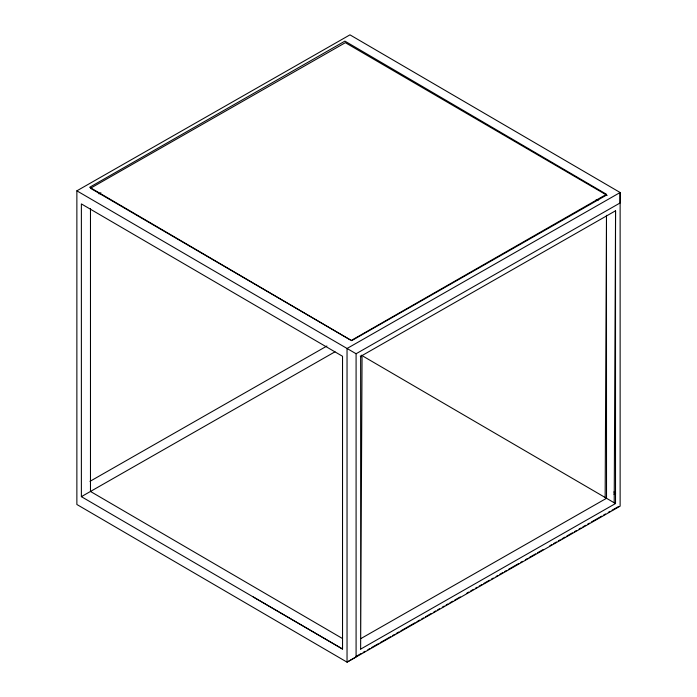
<?xml version="1.0" encoding="UTF-8"?>
<svg xmlns="http://www.w3.org/2000/svg" width="697" height="697" viewBox="0 0 697 697"><rect width="100%" height="100%" fill="white"/><g stroke="black" fill="none" stroke-linecap="round" stroke-linejoin="round"><path stroke-width="1.05" d="M360.689 649.099L615.521 503.539L615.521 210.799L360.637 356.376L360.637 649.125L362.048 357.143L360.244 356.08M605.153 497.492L606.477 215.312L606.521 498.285L361.072 638.478M614.205 502.781L615.573 210.825M351.271 340.458L606.512 194.297L344.91 41.123L89.669 187.275L351.637 340.667L606.521 195.082M76.87 190.83L349.964 34.85L620.13 192.511L620.13 506.17L347.036 662.15L76.87 504.489L76.87 190.83L356.089 353.745L356.089 656.949L347.036 662.15L347.036 348.491L620.13 192.511L620.077 202.966L356.089 353.745M98.974 193.862L100.865 192.781M89.974 481.348L326.919 346.017M81.375 496.656L342.532 649.064L342.532 356.272L81.375 203.916L81.375 496.656L334.987 351.811M613.804 494.129L615.625 493.084L613.743 491.995M355.627 656.679L361.281 653.455M363.172 652.375L365.054 651.294M367.885 649.682L369.767 648.602M371.658 647.53L378.253 643.758M380.144 642.678L390.512 636.753M392.394 635.681L394.284 634.601M396.166 633.529L398.998 631.909M400.88 630.837L415.029 622.752M416.911 621.68L419.742 620.06M421.624 618.988L423.506 617.908M425.397 616.836L431.051 613.604M433.882 611.983L435.764 610.912M437.655 609.831L439.537 608.751M442.368 607.139L444.25 606.059M446.141 604.987L448.023 603.907M449.905 602.835L452.736 601.215M454.627 600.143L460.281 596.911M466.877 593.138L468.767 592.058M470.649 590.986L473.481 589.366M475.363 588.294L477.253 587.214M479.135 586.142L481.967 584.522M483.849 583.45L489.503 580.218M491.394 579.137L493.276 578.057M496.107 576.445L497.989 575.365M499.88 574.293L502.703 572.673M504.593 571.601L506.475 570.521M508.366 569.449L518.734 563.524M520.624 562.444L522.506 561.364M525.338 559.752L527.22 558.672M529.101 557.6L535.705 553.827M537.587 552.747L543.251 549.524M549.846 545.751L551.736 544.671M553.618 543.599L556.45 541.978M558.332 540.907L560.222 539.827M562.104 538.746L564.936 537.134M566.818 536.054L572.472 532.83M574.363 531.75L576.245 530.67M579.076 529.058L580.958 527.977M582.849 526.906L585.672 525.285M587.562 524.214L589.444 523.133M591.335 522.053L601.703 516.137M603.585 515.057L605.475 513.977M608.298 512.365L610.189 511.284M612.071 510.213L618.675 506.44M607.165 195.404L345.363 42.674L90.479 188.26L350.103 339.779M596.188 199.508L598.061 200.605M361.334 355.2L615.521 503.539M342.236 638.382L90.479 491.463L90.479 208.508M342.532 649.012L253.29 596.989"/></g></svg>
